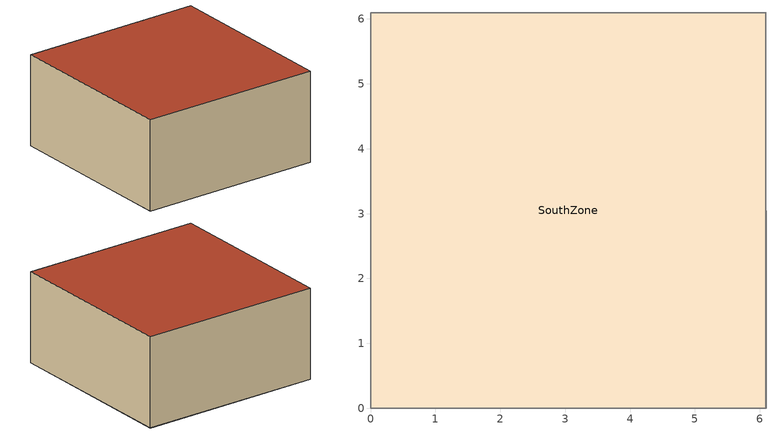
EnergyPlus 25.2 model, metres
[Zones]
SouthZone
 floor adiabatic (Light Floor): 0,0 0,6.1 6.1,6.1 6.1,0 z0
 wall adiabatic (Light Exterior Wall): 0,0 6.1,0 6.1,6.1 0,6.1 0,0 z0:3.05
 roof outside (Light Roof/Ceiling): 0,0 6.1,0 6.1,6.1 0,6.1 z3.05
[Building]
NewPlace           Load Calc: North Axis {deg}=0; Terrain=Suburbs; Loads Convergence Tolerance Value {W}=0.03; Temperature Convergence Tolerance Value {deltaC}=0.3; Solar Distribution=FullExterior; Maximum Number of Warmup Days=25; Minimum Number of Warmup Days=6
[Site:Location]
NewPlace: Latitude {deg}=40; Longitude {deg}=-88; Time Zone {hr}=-6; Elevation {m}=0.3048
[SizingPeriod:DesignDay] Month=1; Day of Month=21; Day Type=Monday; Humidity Condition Type=Wetbulb; Barometric Pressure {Pa}=99458; Wind Speed {m/s}=0.44704; Wind Direction {deg}=215; Rain Indicator=No; Snow Indicator=No; Daylight Saving Time Indicator=No; Solar Model Indicator=ASHRAEClearSky; Sky Clearness=0
Name | Maximum Dry-Bulb Temperature {C} | Daily Dry-Bulb Temperature Range {deltaC} | Wetbulb or DewPoint at Maximum Dry-Bulb {C}
NewPlace1-21 | 11 | 0 | 11
NewPlaceSum | 32 | 14 | 14
[Site:GroundTemperature:BuildingSurface]
20, 20, 20, 20, 20, 20, 20, 20, 20, 20, 20, 20
[Material]
Name | Roughness | Thickness {m} | Conductivity {W/m-K} | Density {kg/m3} | Specific Heat {J/kg-K}
F08 Metal surface | Smooth | 0.0008 | 45.28 | 7824 | 500
F16 Acoustic tile | MediumSmooth | 0.0191 | 0.06 | 368 | 590
G01a 19mm gypsum board | MediumSmooth | 0.019 | 0.16 | 800 | 1090
I02 50mm insulation board | MediumRough | 0.0508 | 0.03 | 43 | 1210
M11 100mm lightweight concrete | MediumRough | 0.1016 | 0.53 | 1280 | 840
[Material:AirGap]
Name | Thermal Resistance {m2-K/W}
F04 Wall air space resistance | 0.15
F05 Ceiling air space resistance | 0.18
[Construction]
Light Exterior Wall: F08 Metal surface, I02 50mm insulation board, F04 Wall air space resistance, G01a 19mm gypsum board
Light Roof/Ceiling: M11 100mm lightweight concrete, F05 Ceiling air space resistance, F16 Acoustic tile
Light Floor: F16 Acoustic tile, F05 Ceiling air space resistance, M11 100mm lightweight concrete
[Zone]
SouthZone: Type=1; Multiplier=1; Ceiling Height {m}=3.048; Volume {m3}=0
[ZoneControl:Thermostat]
SouthZone-Thermostat: Zone or ZoneList=SouthZone; Control Type Schedule=SouthZone-Control Sched; Control 1=SouthZone-Heating Setpoint with SB
[ThermostatSetpoint:SingleHeating]
SouthZone-Heating Setpoint with SB: Setpoint Temperature Schedule=SouthZone-Setpoints
[ZoneHVAC:IdealLoadsAirSystem]
SouthZone-Air: Maximum Heating Supply Air Temperature {C}=48.88889; Minimum Cooling Supply Air Temperature {C}=48.88889; Maximum Heating Supply Air Humidity Ratio {kgWater/kgDryAir}=0.0720298; Minimum Cooling Supply Air Humidity Ratio {kgWater/kgDryAir}=0.0720298; Heating Limit=NoLimit; Maximum Heating Air Flow Rate {m3/s}=0; Cooling Limit=NoLimit; Maximum Cooling Air Flow Rate {m3/s}=0; Dehumidification Control Type=ConstantSupplyHumidityRatio; Humidification Control Type=ConstantSupplyHumidityRatio
[Zone equipment]
SouthZone: SouthZone-Air
[Schedule:Day:Hourly]
SouthZoneWinterControl-DAY: 1, 1, 1, 1, 1, 1, 1, 1, 1, 1, 1, 1, 1, 1, 1, 1, 1, 1, 1, 1, 1, 1, 1, 1
SouthZone-Setpoints-DAY: 21, 21, 21, 21, 21, 21, 21, 21, 21, 21, 21, 21, 21, 21, 21, 21, 21, 21, 21, 21, 21, 21, 21, 21
[Schedule:Week:Daily]
SouthZoneWinterControl-WEEK: SouthZoneWinterControl-DAY, SouthZoneWinterControl-DAY, SouthZoneWinterControl-DAY, SouthZoneWinterControl-DAY, SouthZoneWinterControl-DAY, SouthZoneWinterControl-DAY, SouthZoneWinterControl-DAY, SouthZoneWinterControl-DAY, SouthZoneWinterControl-DAY, SouthZoneWinterControl-DAY, SouthZoneWinterControl-DAY, SouthZoneWinterControl-DAY
SouthZone-Setpoints-WEEK: SouthZone-Setpoints-DAY, SouthZone-Setpoints-DAY, SouthZone-Setpoints-DAY, SouthZone-Setpoints-DAY, SouthZone-Setpoints-DAY, SouthZone-Setpoints-DAY, SouthZone-Setpoints-DAY, SouthZone-Setpoints-DAY, SouthZone-Setpoints-DAY, SouthZone-Setpoints-DAY, SouthZone-Setpoints-DAY, SouthZone-Setpoints-DAY
[Schedule:Year]
SouthZone-Control Sched: SouthZoneWinterControl-WEEK, 1, 1, 12, 31
SouthZone-Setpoints: SouthZone-Setpoints-WEEK, 1, 1, 12, 31
